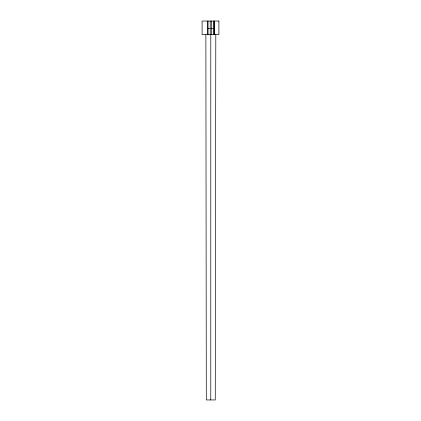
<?xml version="1.0" encoding="UTF-8"?>
<svg xmlns="http://www.w3.org/2000/svg" width="421" height="421" viewBox="0 0 421 421"><rect width="100%" height="100%" fill="white"/><g stroke="black" fill="none" stroke-linecap="round" stroke-linejoin="round"><path stroke-width="0.63" d="M215.805 34.648L215.263 399.95L206.301 399.95L205.874 34.648M208.058 28.418L210.216 28.418M211.347 28.418L213.505 28.418M214.478 21.05L214.478 34.648M214.152 21.05L214.152 34.648M213.505 21.05L213.505 34.648M211.347 21.05L211.347 34.648M210.784 34.648L210.784 399.95M210.216 21.05L210.216 34.648M208.058 21.05L208.058 34.648M207.411 21.05L207.411 34.648M218.904 21.05L202.096 21.05L202.096 34.648L218.904 34.648L218.904 21.05"/></g></svg>
